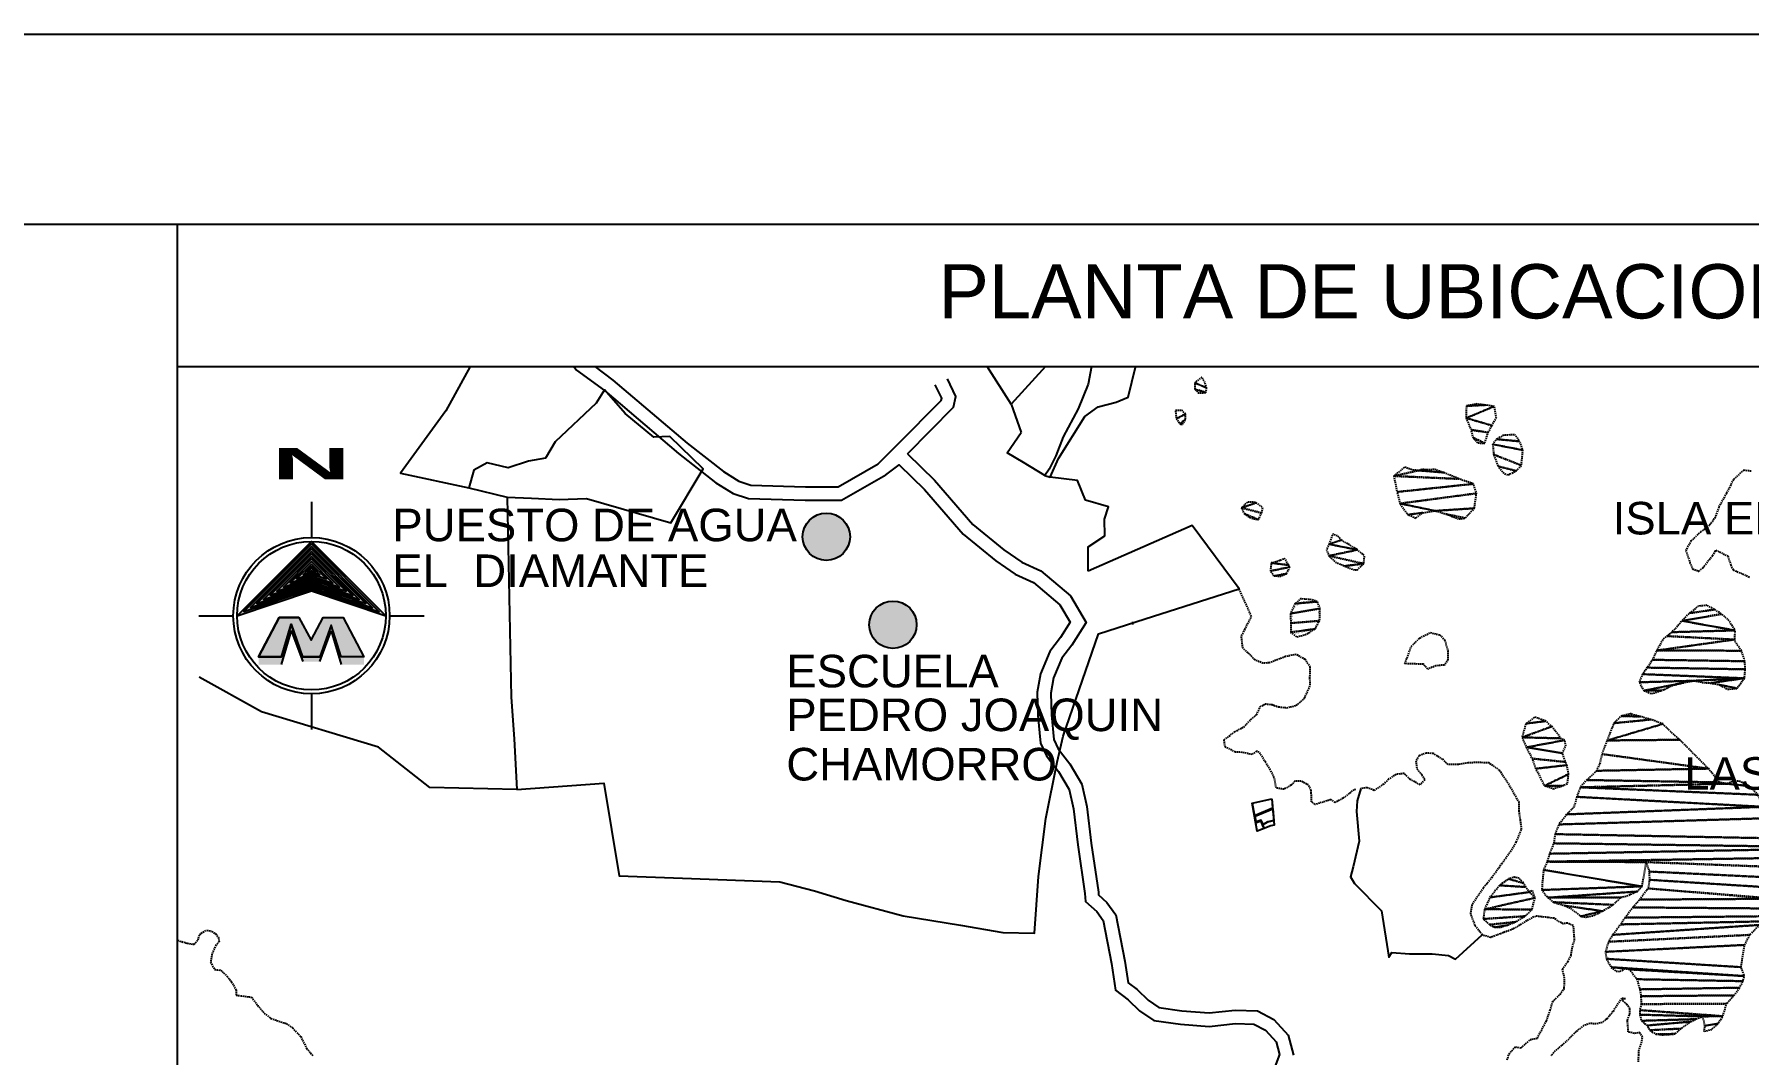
# Model space of a CAD drawing. Header units: metres. Extents: x 615331 to 657292, y 1301217 to 1321009.
# Drawn here: x 619558.2 to 619873.9, y 1315165.7 to 1315353.8 of the extents above; entities that cross this region are included whole.
import ezdxf

# ---------------------------------------------------------------- set-up
doc = ezdxf.new("R2010")
doc.units = ezdxf.units.M
doc.linetypes.add('HIDDEN', pattern=[0.375, 0.25, -0.125])
for name, color, linetype in [('2', 1, 'Continuous'), ('3', 7, 'Continuous'), ('CAJETIN', 5, 'Continuous'), ('CIRCULO PI', 2, 'Continuous'), ('CVL_CUADCON_LIN', 8, 'Continuous'), ('NORTE', 1, 'Continuous'), ('TEXTO 2', 7, 'Continuous'), ('TEXTOS', 2, 'Continuous')]:
    doc.layers.add(name, color=color, linetype=linetype)
doc.styles.add('PI', font='arial.ttf', dxfattribs={"height": 0.4})
doc.styles.get("Standard").update_dxf_attribs({"font": 'arial.ttf'})

msp = doc.modelspace()

# ---------------------------------------------------------------- hatches: boundary and pattern name
at = {"lineweight": 30}
h = msp.add_hatch(color=5, dxfattribs=at)
h.dxf.hatch_style = 1
h.paths.add_polyline_path([(619605.41033, 1315244.9343), (619605.45539, 1315245.08645), (619607.58374, 1315239.10566), (619610.77134, 1315239.10566), (619612.84555, 1315244.9343), (619614.67062, 1315239.10566), (619618.87149, 1315239.10566), (619615.06257, 1315246.30868), (619611.34889, 1315246.30868), (619609.17754, 1315242.13415), (619606.91847, 1315246.30868), (619603.29251, 1315246.30868), (619599.4836, 1315239.10566), (619603.68446, 1315239.10566)])
at = {"lineweight": 30, "true_color": 0x2424ff}
h = msp.add_hatch(color=160, dxfattribs=at)
h.dxf.hatch_style = 1
h.paths.add_polyline_path([(619605.49255, 1315243.90804), (619607.64272, 1315238.21417), (619610.78882, 1315238.21417), (619612.82982, 1315243.89567), (619614.70539, 1315237.64338), (619618.87149, 1315237.64338), (619618.87149, 1315239.10566), (619614.67062, 1315239.10566), (619612.84555, 1315244.9343), (619610.77134, 1315239.10566), (619607.58374, 1315239.10566), (619605.45539, 1315245.08645), (619603.68446, 1315239.10566), (619599.4836, 1315239.10566), (619599.4836, 1315237.64338), (619603.64969, 1315237.64338)])
at = {"layer": 'CIRCULO PI'}
h = msp.add_hatch(color=256, dxfattribs=at)
h.set_gradient(color1=(255, 0, 0), color2=(235, 0, 0), one_color=1, tint=0.46, name='SPHERICAL')
h.paths.add_polyline_path([(619708.40809, 1315261.20611, 1), (619699.67901, 1315261.20611, 1)])
h = msp.add_hatch(color=256, dxfattribs=at)
h.set_gradient(color1=(255, 0, 0), color2=(235, 0, 0), one_color=1, tint=0.46, name='SPHERICAL')
h.paths.add_polyline_path([(619720.67974, 1315244.99081, 1), (619711.95066, 1315244.99081, 1)])
at = {"layer": 'TEXTOS'}
h = msp.add_hatch(color=7, dxfattribs=at)
h.dxf.hatch_style = 1
h.paths.add_polyline_path([(619609.22157, 1315251.25499), (619622.88632, 1315246.60947), (619609.24126, 1315260.3498), (619595.52537, 1315246.65825)])

# ---------------------------------------------------------------- linework, layer by layer
msp.add_line((619584.56393, 1315014.74193), (619584.56393, 1315318.81251))
at = {"color": 5}
for p, q in [((619603.29251, 1315246.30868, 0.00973), (619606.91847, 1315246.30868, 0.00973)), ((619605.45539, 1315245.08645, 0.00973), (619603.68446, 1315239.10566, 0.00973)), ((619607.58374, 1315239.10566, 0.00973), (619605.45539, 1315245.08645, 0.00973)), ((619612.84555, 1315244.9343, 0.00973), (619610.77134, 1315239.10566, 0.00973)), ((619611.34889, 1315246.30868, 0.00973), (619615.06257, 1315246.30868, 0.00973)), ((619614.67062, 1315239.10566, 0.00973), (619612.84555, 1315244.9343, 0.00973)), ((619605.49255, 1315243.90804, 0.00973), (619603.64969, 1315237.64338, 0.00973)), ((619605.49255, 1315243.90804, 0.00973), (619607.64272, 1315238.21417, 0.00973)), ((619610.78882, 1315238.21417, 0.00973), (619612.82982, 1315243.89567, 0.00973)), ((619612.82982, 1315243.89567, 0.00973), (619614.70539, 1315237.64338, 0.00973)), ((619610.77134, 1315239.10566, 0.00973), (619607.58374, 1315239.10566, 0.00973))]:
    msp.add_line(p, q, dxfattribs=at)
msp.add_lwpolyline([(619050.23868, 1313882.06251), (619050.23868, 1315353.81251), (620089.73868, 1315353.81251), (620089.73868, 1313882.06251)], close=True)
at = {"color": 5, "elevation": 0.00973}
for points in [[(619606.91847, 1315246.30868), (619603.29251, 1315246.30868), (619599.4836, 1315239.10566), (619603.68446, 1315239.10566), (619605.45539, 1315245.08645), (619607.58374, 1315239.10566), (619610.77134, 1315239.10566)], [(619605.41033, 1315244.9343), (619603.68446, 1315239.10566), (619599.4836, 1315239.10566), (619603.29251, 1315246.30868), (619606.91847, 1315246.30868), (619609.17754, 1315242.13415), (619611.34889, 1315246.30868), (619615.06257, 1315246.30868), (619618.87149, 1315239.10566), (619614.67062, 1315239.10566), (619612.84555, 1315244.9343), (619610.77134, 1315239.10566), (619607.58374, 1315239.10566), (619605.45539, 1315245.08645)], [(619612.84555, 1315244.9343), (619610.77134, 1315239.10566), (619607.58374, 1315239.10566)], [(619609.17754, 1315242.13415), (619611.34889, 1315246.30868)], [(619611.43661, 1315246.30868), (619615.06257, 1315246.30868), (619618.87149, 1315239.10566), (619614.67062, 1315239.10566)]]:
    msp.add_lwpolyline(points, dxfattribs=at)
at = {"color": 4}
msp.add_lwpolyline([(619786.08341, 1315212.90905), (619786.54915, 1315208.05096), (619785.89595, 1315207.90652), (619783.41453, 1315206.93953), (619782.45999, 1315212.12135)], close=True, dxfattribs=at)
at = {"layer": '2', "color": 1, "linetype": 'Continuous'}
for p, q in [((619738.06622, 1315285.629), (619733.69342, 1315292.56251)), ((619738.06622, 1315285.629), (619739.93668, 1315280.39988)), ((619638.22064, 1315270.22605), (619645.23485, 1315268.52505)), ((619744.29766, 1315272.47573), (619745.27246, 1315272.16213))]:
    msp.add_line(p, q, dxfattribs=at)
for points in [[(619638.42322, 1315292.56251), (619633.95204, 1315284.39095), (619625.60305, 1315272.93076), (619638.22064, 1315270.22605)], [(619657.5484, 1315292.56251), (619658.0413, 1315291.936), (619663.18202, 1315288.13527), (619676.84424, 1315276.52162), (619683.67535, 1315271.1723), (619686.88501, 1315269.19867), (619689.72789, 1315268.2516), (619700.15148, 1315267.93574), (619706.86405, 1315267.93574), (619714.99783, 1315272.59238), (619717.44541, 1315274.48678), (619722.13021, 1315269.91758), (619729.2559, 1315261.68281), (619735.26833, 1315256.78635), (619738.8314, 1315254.33839), (619742.17164, 1315252.78026), (619747.07081, 1315248.66287), (619748.96353, 1315245.43584), (619747.18222, 1315242.65373), (619745.21908, 1315240.06135), (619743.49882, 1315235.93442), (619742.90074, 1315232.57092), (619743.0282, 1315228.23465), (619743.49615, 1315223.17576), (619744.6103, 1315220.83723), (619746.82926, 1315217.94701), (619748.77947, 1315214.65347), (619749.58657, 1315211.09123), (619750.35133, 1315204.42439), (619751.67316, 1315195.44154), (619751.77923, 1315194.01458), (619753.84888, 1315192.12495), (619755.01251, 1315190.50455), (619756.57723, 1315182.56152), (619757.309, 1315177.65129), (619759.63625, 1315175.85705), (619761.72507, 1315173.81319), (619764.383, 1315172.07991), (619769.25676, 1315171.34933), (619774.57752, 1315170.94337), (619779.42098, 1315171.47626), (619782.79153, 1315171.37424), (619784.9365, 1315170.25122), (619786.87736, 1315168.10747), (619787.49014, 1315165.81055), (619786.16207, 1315162.23744)], [(619661.39702, 1315292.56251), (619664.73574, 1315290.09406), (619678.42435, 1315278.45799), (619685.10462, 1315273.22679), (619687.94828, 1315271.47821), (619690.16992, 1315270.7381), (619700.18934, 1315270.43448), (619706.19939, 1315270.43448), (619713.60569, 1315274.67464), (619717.19666, 1315278.24616)], [(619744.43262, 1315292.56251), (619738.06622, 1315285.629)], [(619752.89, 1315292.56251), (619752.27329, 1315289.34483), (619750.44501, 1315284.78915), (619747.65173, 1315279.63979), (619746.33008, 1315276.12631), (619745.06195, 1315273.65033), (619744.29766, 1315272.47573)], [(619752.26144, 1315254.86947), (619752.27737, 1315259.34105), (619755.3636, 1315261.38291), (619755.26561, 1315264.42759), (619756.01779, 1315266.70377), (619751.79469, 1315267.9547), (619750.33045, 1315271.56808), (619745.27246, 1315272.16213), (619746.78907, 1315275.61279), (619751.6261, 1315283.37614), (619754.13242, 1315285.15256), (619757.42571, 1315286.03014), (619759.61741, 1315286.96084), (619760.98187, 1315292.48368), (619760.95994, 1315292.56251)], [(619717.19666, 1315278.24616), (619725.20791, 1315286.33704), (619725.29695, 1315286.7465), (619724.09532, 1315289.18062)], [(619718.97225, 1315276.48804), (619727.49509, 1315285.09559), (619727.92426, 1315287.06922), (619726.33592, 1315290.28671)], [(619645.23485, 1315268.52505), (619649.72606, 1315268.29034), (619654.84458, 1315268.08582), (619659.8939, 1315268.26931), (619675.42123, 1315263.76931), (619681.33513, 1315273.7473), (619675.24704, 1315279.70898), (619672.26976, 1315279.54766), (619666.97655, 1315283.89768), (619663.17267, 1315288.26363), (619661.64472, 1315285.8497), (619654.08092, 1315278.70539), (619652.30029, 1315275.70543), (619649.19776, 1315275.15381), (619645.45542, 1315273.88262), (619641.55954, 1315274.81308), (619639.11312, 1315273.49079), (619638.22064, 1315270.22605)], [(619744.29766, 1315272.47573), (619740.38547, 1315274.89641), (619737.32218, 1315276.67819), (619739.93668, 1315280.39988)], [(619718.98201, 1315276.4979), (619723.95056, 1315271.63258), (619731.00281, 1315263.48268), (619736.76725, 1315258.78819), (619740.07555, 1315256.51526), (619743.52683, 1315254.90533), (619749.00823, 1315250.29861), (619751.89393, 1315245.37861), (619749.23358, 1315241.22358), (619747.4031, 1315238.80639), (619745.91089, 1315235.22655), (619745.40597, 1315232.38697), (619745.52356, 1315228.38658), (619745.9433, 1315223.84889), (619746.75277, 1315222.14987), (619748.90276, 1315219.34946), (619751.12967, 1315215.58865), (619752.05356, 1315211.51092), (619752.82925, 1315204.74874), (619754.15837, 1315195.7164), (619754.19748, 1315195.19024), (619755.72635, 1315193.79436), (619757.35911, 1315191.52066), (619759.0401, 1315182.98739), (619759.63204, 1315179.01544), (619761.27855, 1315177.74604), (619763.29644, 1315175.77158), (619765.29186, 1315174.47033), (619769.53739, 1315173.83393), (619774.53558, 1315173.45258), (619779.32166, 1315173.97916), (619783.44147, 1315173.85446), (619786.49, 1315172.25837), (619789.13572, 1315169.33606), (619790.10955, 1315165.68584)], [(619645.23485, 1315268.52505), (619645.9799, 1315231.65475), (619646.55306, 1315223.98774), (619647.01637, 1315214.6033), (619631.02306, 1315215.00328), (619621.55184, 1315222.43915), (619600.01874, 1315228.95997), (619588.55308, 1315235.33681)], [(619647.01637, 1315214.6033), (619663.0576, 1315215.81256), (619665.89955, 1315198.73486), (619677.56171, 1315198.27613), (619695.5078, 1315197.62537), (619701.87292, 1315195.94375), (619707.72056, 1315194.19166), (619718.17868, 1315191.32244), (619728.75339, 1315189.62081), (619736.53954, 1315188.2784), (619742.3696, 1315188.14613), (619743.09732, 1315198.5873), (619744.46994, 1315209.29441), (619746.5583, 1315219.68525), (619747.67212, 1315224.42773), (619754.20136, 1315243.2904), (619762.78391, 1315246.1038), (619780.08002, 1315251.60243), (619771.40355, 1315263.30396), (619752.26144, 1315254.86947)], [(619802.50751, 1315214.78896), (619801.8133, 1315212.56374), (619801.70575, 1315210.55374), (619802.15378, 1315205.11501), (619801.10456, 1315200.37328), (619800.60633, 1315198.55341), (619801.33215, 1315197.32988), (619806.30948, 1315192.2636), (619807.63316, 1315183.72373), (619808.20683, 1315184.57225), (619811.44736, 1315184.34773), (619815.65709, 1315184.32785), (619818.63934, 1315184.03567), (619819.94225, 1315183.33674), (619824.8495, 1315187.82005)]]:
    msp.add_lwpolyline(points, dxfattribs=at)
at = {"layer": '3', "color": 30, "linetype": 'HIDDEN'}
for points in [[(619874.36351, 1315273.28207), (619873.00211, 1315273.46072), (619871.11202, 1315271.7554), (619869.84631, 1315269.21544), (619868.4189, 1315266.67357), (619867.76088, 1315264.7882), (619866.70912, 1315263.35149), (619865.1051, 1315262.10285), (619863.34371, 1315260.46379), (619862.32813, 1315258.70368), (619863.09803, 1315256.47846), (619863.59715, 1315255.28615), (619864.76729, 1315254.84615), (619865.50432, 1315255.50213), (619867.25857, 1315257.7564), (619867.8948, 1315258.73502), (619870.1083, 1315257.62707), (619870.61226, 1315256.01387), (619871.07596, 1315255.08023), (619872.79976, 1315254.35518), (619874.16626, 1315253.72329)], [(619801.51411, 1315214.6335), (619801.20778, 1315214.58559), (619799.21906, 1315213.00871), (619797.77126, 1315212.24747), (619796.95638, 1315212.75615), (619795.56962, 1315212.31947), (619793.98905, 1315211.848), (619793.43297, 1315212.35973), (619793.34428, 1315214.46326), (619792.84732, 1315215.46138), (619791.5123, 1315216.15839), (619790.34738, 1315216.14514), (619789.64349, 1315215.42468), (619788.32515, 1315214.66497), (619786.89838, 1315214.90759), (619786.55255, 1315216.84635), (619785.79233, 1315218.22993), (619784.96739, 1315219.61274), (619783.78043, 1315221.50958), (619783.29316, 1315221.66581), (619782.4584, 1315221.07354), (619780.60908, 1315221.47327), (619779.37854, 1315221.52398), (619777.49011, 1315222.50604), (619777.31388, 1315223.76678), (619779.27087, 1315225.27855), (619780.91172, 1315226.13917), (619782.25541, 1315227.51447), (619783.28054, 1315228.43282), (619783.94429, 1315229.83258), (619784.87615, 1315230.42612), (619786.14008, 1315230.27869), (619787.30983, 1315229.87106), (619788.83307, 1315229.69419), (619790.6086, 1315230.1031), (619792.11438, 1315231.44781), (619793.18691, 1315233.8885), (619793.10778, 1315235.15026), (619793.18194, 1315237.1586), (619792.22715, 1315238.57237), (619790.53329, 1315239.52436), (619788.59593, 1315239.11367), (619785.63127, 1315237.97883), (619784.46699, 1315237.90085), (619782.97128, 1315238.49885), (619781.98795, 1315239.58846), (619780.74517, 1315240.7075), (619780.49274, 1315242.97107), (619781.12706, 1315244.11165), (619782.32944, 1315246.52138), (619780.08002, 1315251.60243)], [(619810.60674, 1315237.80286), (619811.78083, 1315240.99765), (619813.31681, 1315242.53694), (619815.27979, 1315243.53072), (619817.0645, 1315243.13022), (619817.98208, 1315242.13708), (619818.48961, 1315240.2001), (619818.50822, 1315238.58142), (619817.90473, 1315237.57082), (619816.32046, 1315237.42313), (619814.83852, 1315236.82347), (619813.98681, 1315237.72029), (619810.55705, 1315237.82452)], [(619824.8495, 1315187.82005), (619823.53499, 1315189.55353), (619822.73362, 1315191.71364), (619823.0365, 1315193.53033), (619825.10562, 1315196.5652), (619826.60579, 1315198.39553), (619828.48594, 1315200.97486), (619830.01453, 1315203.16172), (619831.1272, 1315204.92285), (619832.10302, 1315207.33003), (619831.8892, 1315209.04364), (619831.64378, 1315210.692), (619831.65882, 1315212.21396), (619830.00701, 1315215.14154), (619828.03015, 1315218.19489), (619826.0729, 1315219.53234), (619823.87126, 1315219.60433), (619822.2215, 1315219.52074), (619820.47693, 1315219.24181), (619818.53523, 1315219.21951), (619817.55291, 1315220.21202), (619815.79318, 1315221.26034), (619814.53002, 1315221.34304), (619813.20875, 1315220.84226), (619812.63687, 1315219.89677), (619812.81578, 1315218.40947), (619813.73413, 1315217.35146), (619814.26294, 1315216.38622), (619813.39925, 1315215.50202), (619811.57555, 1315216.48498), (619810.46263, 1315217.57306), (619808.97545, 1315217.42652), (619807.5943, 1315216.50422), (619806.69812, 1315215.61976), (619804.96349, 1315214.4667), (619803.66312, 1315214.96977), (619802.50751, 1315214.78896)], [(619829.41742, 1315164.78665), (619829.79281, 1315165.92417), (619830.94345, 1315167.20008), (619832.01357, 1315167.01799), (619833.67939, 1315168.52644), (619835.0032, 1315168.80066), (619835.85809, 1315170.46176), (619836.71451, 1315171.99328), (619837.33953, 1315173.94313), (619837.83916, 1315175.53543), (619839.18324, 1315176.87823), (619839.94766, 1315177.95548), (619840.02335, 1315179.83422), (619839.61572, 1315181.5133), (619840.63537, 1315182.91726), (619841.20457, 1315184.08931), (619841.44681, 1315185.54909), (619841.85164, 1315186.94605), (619841.66012, 1315189.53404), (619840.55433, 1315190.00717), (619839.74671, 1315189.8684), (619838.05209, 1315190.88512), (619836.98236, 1315191.03472), (619835.7508, 1315191.18253), (619834.68133, 1315191.29989), (619833.68372, 1315190.80281), (619830.50129, 1315188.88838), (619828.21287, 1315188.05286), (619826.40841, 1315187.35227), (619824.8495, 1315187.82005)], [(619584.56393, 1315186.86557), (619584.9662, 1315186.69604), (619586.33016, 1315186.2907), (619587.59459, 1315186.1109), (619588.32996, 1315186.89648), (619588.60978, 1315187.90339), (619589.86262, 1315188.72719), (619590.86877, 1315188.4796), (619591.58629, 1315188.00214), (619592.11294, 1315187.23109), (619592.21705, 1315186.61716), (619591.64198, 1315185.96296), (619590.88418, 1315184.303), (619590.64233, 1315182.81086), (619591.33743, 1315181.45889), (619592.50388, 1315181.34268), (619593.64955, 1315180.22261), (619594.50279, 1315179.19621), (619595.36163, 1315177.68432), (619595.37272, 1315176.71309), (619598.19262, 1315176.35681), (619599.31026, 1315174.84772), (619600.52436, 1315173.40463), (619601.76548, 1315172.41505), (619602.80514, 1315172.07088), (619604.59214, 1315171.47606), (619605.73399, 1315170.67966), (619607.24117, 1315169.07793), (619608.33384, 1315166.92114), (619609.48206, 1315165.57439)], [(619851.23289, 1315176.04462), (619850.55219, 1315176.13407), (619849.69245, 1315174.89384), (619848.92905, 1315173.7195), (619847.84391, 1315172.3795), (619846.9132, 1315171.68899), (619845.84831, 1315171.41783), (619844.68212, 1315171.50155), (619843.55352, 1315171.13253), (619842.07782, 1315169.98239), (619840.7986, 1315168.64023), (619839.453, 1315167.42689), (619838.2668, 1315166.44203), (619837.50009, 1315165.55897)], [(619853.63102, 1315164.44834), (619853.7048, 1315166.48892), (619854.1736, 1315167.95137), (619854.35619, 1315168.95713), (619853.89288, 1315169.85841), (619852.89183, 1315169.65274), (619851.75546, 1315169.96353), (619851.60127, 1315172.13115), (619852.00942, 1315173.23669), (619852.03057, 1315174.2083), (619851.50354, 1315175.01171), (619850.65324, 1315175.77906), (619850.89254, 1315176.08934)]]:
    msp.add_lwpolyline(points, dxfattribs=at)
at = {"layer": 'CAJETIN'}
msp.add_lwpolyline([(619085.23868, 1313917.06251), (619085.23868, 1315318.81251), (620054.73868, 1315318.81251), (620054.73868, 1313917.06251)], close=True, dxfattribs=at)
at = {"layer": 'CIRCULO PI'}
for centre in [(619704.04355, 1315261.20611), (619716.3152, 1315244.99081)]:
    msp.add_circle(centre, 4.36454, dxfattribs=at)
at = {"layer": 'CVL_CUADCON_LIN', "color": 2, "ltscale": 0.5}
for p, q in [((619782.88705, 1315209.803), (619786.24636, 1315211.20936)), ((619783.13406, 1315208.46212), (619782.88705, 1315209.803)), ((619783.03097, 1315209.72511), (619786.25909, 1315211.07655)), ((619783.2311, 1315208.6387), (619783.03097, 1315209.72511)), ((619786.24636, 1315211.20936), (619786.46463, 1315208.93252)), ((619784.05572, 1315208.83414), (619783.13406, 1315208.46212)), ((619784.11794, 1315208.99667), (619783.2311, 1315208.6387)), ((619784.40638, 1315208.11909), (619784.05572, 1315208.83414)), ((619784.51592, 1315208.18513), (619784.11794, 1315208.99667)), ((619785.34486, 1315208.68491), (619784.40638, 1315208.11909)), ((619786.46463, 1315208.93252), (619785.34486, 1315208.68491))]:
    msp.add_line(p, q, dxfattribs=at)
at = {"layer": 'CVL_CUADCON_LIN', "color": 4, "ltscale": 0.5, "const_width": 0.02548, "flags": 128}
msp.add_lwpolyline([(619789.69737, 1315244.39061), (619790.3241, 1315243.28115), (619793.88953, 1315244.11931), (619794.81351, 1315246.20468), (619794.49158, 1315249.04078), (619791.73223, 1315249.36091), (619790.03617, 1315247.91677)], close=True, dxfattribs=at)
for points in [[(619790.03617, 1315247.91677), (619789.69737, 1315244.39061)], [(619794.81351, 1315246.20468), (619794.49158, 1315249.04078)]]:
    msp.add_lwpolyline(points, dxfattribs=at)
at = {"layer": 'CVL_CUADCON_LIN', "color": 4, "ltscale": 0.5, "flags": 128}
msp.add_lwpolyline([(619760.43102, 1315245.54976), (619760.43102, 1315245.04006)], dxfattribs=at)
at = {"layer": 'CVL_CUADCON_LIN', "color": 2, "ltscale": 0.5, "flags": 128}
for points in [[(619786.08341, 1315212.90905), (619786.24636, 1315211.20936), (619782.88705, 1315209.803), (619782.45999, 1315212.12135)], [(619786.46463, 1315208.93252), (619786.54915, 1315208.05096), (619785.89595, 1315207.90652), (619784.67468, 1315207.4306), (619784.40638, 1315208.11909), (619785.34486, 1315208.68491)]]:
    msp.add_lwpolyline(points, close=True, dxfattribs=at)
at = {"layer": 'CVL_CUADCON_LIN', "color": 6, "ltscale": 0.5, "flags": 128}
for points in [[(619786.08341, 1315212.90905), (619786.24636, 1315211.20936)], [(619782.45999, 1315212.12135), (619782.88705, 1315209.803), (619786.24636, 1315211.20936)], [(619782.88705, 1315209.803), (619783.13406, 1315208.46212)], [(619786.24636, 1315211.20936), (619786.46463, 1315208.93252)], [(619785.89595, 1315207.90652), (619784.66118, 1315207.42534)], [(619786.46463, 1315208.93252), (619785.34486, 1315208.68491)]]:
    msp.add_lwpolyline(points, dxfattribs=at)
for points in [[(619786.25909, 1315211.07655), (619786.46463, 1315208.93252), (619785.34486, 1315208.68491), (619784.51592, 1315208.18513), (619784.11794, 1315208.99667), (619783.2311, 1315208.6387), (619783.03097, 1315209.72511)], [(619783.13406, 1315208.46212), (619784.05572, 1315208.83414), (619784.40638, 1315208.11909), (619784.67468, 1315207.4306), (619783.41453, 1315206.93953)], [(619786.46463, 1315208.93252), (619786.54915, 1315208.05096), (619785.89595, 1315207.90652), (619784.67468, 1315207.4306), (619784.40638, 1315208.11909), (619785.34486, 1315208.68491)]]:
    msp.add_lwpolyline(points, close=True, dxfattribs=at)
at = {"layer": 'CVL_CUADCON_LIN', "color": 3, "ltscale": 0.5, "flags": 128}
for points in [[(619784.40638, 1315208.11909), (619784.05572, 1315208.83414), (619783.13406, 1315208.46212)], [(619785.34486, 1315208.68491), (619784.40638, 1315208.11909), (619784.67468, 1315207.4306)]]:
    msp.add_lwpolyline(points, dxfattribs=at)
at = {"layer": 'NORTE', "color": 0}
for p, q in [((619609.21975, 1315267.61197, -0.00365), (619609.21975, 1315261.05587, 0.00681)), ((619588.47536, 1315246.65774, 0.00973), (619594.81932, 1315246.6573, 0.00973)), ((619623.61646, 1315246.6563, 0.00973), (619629.96042, 1315246.65586, 0.00973)), ((619609.21789, 1315232.25873, 0.00973), (619609.21789, 1315225.70263, 0.02019))]:
    msp.add_line(p, q, dxfattribs=at)
msp.add_circle((619609.21789, 1315246.6573, 0.00973), 13.69252, dxfattribs=at)
at = {"layer": 'TEXTO 2'}
msp.add_line((619584.56393, 1315292.56251), (620054.73868, 1315292.56251), dxfattribs=at)
at = {"layer": 'TEXTOS', "color": 7, "elevation": 0.02311}
msp.add_lwpolyline([(619609.24126, 1315260.3498), (619595.52537, 1315246.65825), (619609.22157, 1315251.25499), (619622.88632, 1315246.60947), (619609.24126, 1315260.3498)], dxfattribs=at)
for points in [[(619609.24024, 1315259.88688), (619596.74291, 1315247.41172), (619609.22224, 1315251.60005), (619621.67312, 1315247.3672)], [(619609.23923, 1315259.42395), (619597.96046, 1315248.16519), (619609.22292, 1315251.94511), (619620.45991, 1315248.12494)], [(619609.23822, 1315258.96103), (619599.178, 1315248.91865), (619609.22359, 1315252.29017), (619619.24671, 1315248.88267)], [(619609.23721, 1315258.4981), (619600.39554, 1315249.67212), (619609.22426, 1315252.63523), (619618.0335, 1315249.64041)], [(619609.2362, 1315258.03518), (619601.61308, 1315250.42559), (619609.22493, 1315252.98029), (619616.82029, 1315250.39814)], [(619609.23519, 1315257.57226), (619602.83063, 1315251.17906), (619609.22561, 1315253.32535), (619615.60709, 1315251.15588)], [(619609.23418, 1315257.10933), (619604.04817, 1315251.93252), (619609.22628, 1315253.67041), (619614.39388, 1315251.91361)], [(619609.23317, 1315256.64641), (619605.26571, 1315252.68599), (619609.22695, 1315254.01547), (619613.18068, 1315252.67134)], [(619609.23216, 1315256.18349), (619606.48325, 1315253.43946), (619609.22762, 1315254.36053), (619611.96747, 1315253.42908)], [(619609.23115, 1315255.72056), (619607.7008, 1315254.19293), (619609.2283, 1315254.70559), (619610.75426, 1315254.18681)], [(619609.2305, 1315255.42235), (619608.48514, 1315254.67831), (619609.22873, 1315254.92787), (619609.97272, 1315254.67494)]]:
    msp.add_lwpolyline(points, close=True, dxfattribs=at)
at = {"layer": 'TEXTOS', "color": 0}
msp.add_circle((619609.21789, 1315246.6573, 0.00973), 14.39857, dxfattribs=at)

# ---------------------------------------------------------------- texts
at = {"color": 7, "lineweight": 25, "insert": (619601.91584, 1315277.58259, 0.00973), "char_height": 5.7828697, "attachment_point": 1}
msp.add_mtext('{\\fBaskerville Old Face|b1|i0|c0|p18;\\W2.6;\\T2.05;N}', dxfattribs=at)
at = {"layer": 'TEXTO 2', "style": 'PI'}
for s, height, p in [('PLANTA DE UBICACION', 10, (619724.67049, 1315301.43825)), ('PUESTO DE AGUA', 6, (619624.11096, 1315260.3751)), ('ISLA EL PALENQUE', 6, (619848.87298, 1315261.63205)), ('EL  DIAMANTE', 6, (619624.11096, 1315251.9401)), ('ESCUELA', 6, (619696.67578, 1315233.44996)), ('PEDRO JOAQUIN', 6, (619696.67578, 1315225.38577)), ('CHAMORRO', 6, (619696.67578, 1315216.29078)), ('LAS TERMOPILAS', 6, (619862.05409, 1315214.58072))]:
    msp.add_text(s, height=height, dxfattribs=at).set_placement(p)

# ---------------------------------------------------------------- meshes
at = {"layer": '3', "color": 30, "linetype": 'HIDDEN'}
mesh = msp.add_polyface(dxfattribs=at)
corners = [(619774.0801, 1315288.6482), (619771.90076, 1315289.59471), (619773.96058, 1315287.77267), (619771.91401, 1315288.42916), (619773.77696, 1315289.68085), (619772.53712, 1315287.72399), (619773.15181, 1315290.58034)]
mesh.append_faces([[corners[k] for k in face] for face in [(1, 0, 4, 6), (2, 3, 5)]], dxfattribs={"vtx0": -1, "color": 30})
mesh.append_faces([[corners[k] for k in face] for face in [(0, 1, 3, 2)]], dxfattribs={"vtx0": -1, "vtx2": -1, "color": 30})
mesh = msp.add_polyface(dxfattribs=at)
corners = [(619825.38392, 1315285.47902), (619821.92269, 1315285.30993), (619827.06962, 1315285.23921), (619821.9158, 1315283.07567), (619826.65689, 1315281.70534), (619825.92739, 1315280.40179), (619822.78204, 1315280.91633), (619825.30237, 1315278.45194), (619823.15475, 1315279.46356), (619827.44858, 1315283.2361), (619823.97486, 1315278.50151), (619822.92412, 1315285.48323), (619823.66611, 1315285.68596)]
mesh.append_faces([[corners[k] for k in face] for face in [(1, 0, 12, 11), (7, 8, 10)]], dxfattribs={"vtx0": -1, "color": 30})
mesh.append_faces([[corners[k] for k in face] for face in [(2, 3, 4, 9)]], dxfattribs={"vtx0": -1, "vtx1": -1, "color": 30})
mesh.append_faces([[corners[k] for k in face] for face in [(0, 1, 3, 2), (4, 3, 6, 5), (5, 6, 8, 7)]], dxfattribs={"vtx0": -1, "vtx2": -1, "color": 30})
mesh = msp.add_polyface(dxfattribs=at)
corners = [(619770.21914, 1315283.81206), (619768.51318, 1315282.98316), (619770.19747, 1315282.87294), (619769.13947, 1315281.98657), (619769.56443, 1315284.45224), (619769.69007, 1315281.96045), (619768.33402, 1315284.50282)]
mesh.append_faces([[corners[k] for k in face] for face in [(1, 0, 4, 6), (2, 3, 5)]], dxfattribs={"vtx0": -1, "color": 30})
mesh.append_faces([[corners[k] for k in face] for face in [(0, 1, 3, 2)]], dxfattribs={"vtx0": -1, "vtx2": -1, "color": 30})
mesh = msp.add_polyface(dxfattribs=at)
corners = [(619831.73948, 1315278.78465), (619827.46247, 1315279.18896), (619832.34041, 1315277.1726), (619826.79362, 1315278.24233), (619832.04899, 1315274.35231), (619826.94449, 1315276.36613), (619831.12198, 1315273.33801), (619827.77836, 1315274.20641), (619830.88395, 1315280.00525), (619829.51248, 1315272.57486), (619828.63274, 1315273.0829), (619828.81355, 1315279.91681)]
mesh.append_faces([[corners[k] for k in face] for face in [(1, 0, 8, 11), (6, 7, 10, 9)]], dxfattribs={"vtx0": -1, "color": 30})
mesh.append_faces([[corners[k] for k in face] for face in [(0, 1, 3, 2), (2, 3, 5, 4), (4, 5, 7, 6)]], dxfattribs={"vtx0": -1, "vtx2": -1, "color": 30})
mesh = msp.add_polyface(dxfattribs=at)
corners = [(619813.15791, 1315273.42402), (619808.57368, 1315272.40029), (619820.58766, 1315271.85772), (619823.21961, 1315270.9488), (619809.15754, 1315269.46048), (619823.78984, 1315269.2069), (619809.69974, 1315267.32968), (619816.18832, 1315265.97924), (619813.92666, 1315265.62959), (619811.14728, 1315265.27407), (619821.70568, 1315264.65007), (619818.10428, 1315265.41832), (619823.40056, 1315266.45033), (619814.74256, 1315273.53921), (619817.82318, 1315273.02403), (619813.90003, 1315273.62675), (619816.13366, 1315273.58751), (619820.57492, 1315264.47525), (619812.61101, 1315264.64319), (619810.56164, 1315274.0419), (619811.95948, 1315273.50748)]
mesh.append_faces([[corners[k] for k in face] for face in [(1, 0, 20, 19), (8, 9, 18), (10, 11, 17), (0, 13, 15)]], dxfattribs={"vtx0": -1, "color": 30})
mesh.append_faces([[corners[k] for k in face] for face in [(13, 0, 14, 16)]], dxfattribs={"vtx0": -1, "vtx1": -1, "color": 30})
mesh.append_faces([[corners[k] for k in face] for face in [(5, 6, 7, 12)]], dxfattribs={"vtx0": -1, "vtx1": -1, "vtx2": -1, "color": 30})
mesh.append_faces([[corners[k] for k in face] for face in [(0, 1, 2, 14)]], dxfattribs={"vtx0": -1, "vtx1": -1, "vtx3": -1, "color": 30})
mesh.append_faces([[corners[k] for k in face] for face in [(2, 1, 4, 3), (3, 4, 6, 5), (7, 6, 9, 8), (11, 10, 12, 7)]], dxfattribs={"vtx0": -1, "vtx2": -1, "color": 30})
mesh = msp.add_polyface(dxfattribs=at)
corners = [(619783.22269, 1315267.4803), (619780.51466, 1315266.54271), (619784.21533, 1315265.58129), (619783.6465, 1315264.37675), (619780.97989, 1315265.47961), (619782.64151, 1315264.52723), (619781.69818, 1315264.93729), (619781.60312, 1315267.59129), (619782.41214, 1315267.60046), (619784.43004, 1315266.61993)]
mesh.append_faces([[corners[k] for k in face] for face in [(1, 0, 8, 7), (3, 4, 6, 5)]], dxfattribs={"vtx0": -1, "color": 30})
mesh.append_faces([[corners[k] for k in face] for face in [(0, 1, 2, 9)]], dxfattribs={"vtx0": -1, "vtx1": -1, "color": 30})
mesh.append_faces([[corners[k] for k in face] for face in [(2, 1, 4, 3)]], dxfattribs={"vtx0": -1, "vtx2": -1, "color": 30})
mesh = msp.add_polyface(dxfattribs=at)
corners = [(619798.83692, 1315260.60039), (619796.64483, 1315259.83062), (619801.86771, 1315258.78943), (619796.60457, 1315257.6932), (619803.02957, 1315256.24489), (619799.50653, 1315255.81598), (619798.27829, 1315261.33869), (619800.10759, 1315259.87012), (619803.1747, 1315257.70352), (619801.81317, 1315255.06532), (619801.00263, 1315255.18561), (619797.78286, 1315256.54103), (619796.17056, 1315258.85378), (619797.30336, 1315261.68363)]
mesh.append_faces([[corners[k] for k in face] for face in [(1, 0, 6, 13), (4, 5, 10, 9)]], dxfattribs={"vtx0": -1, "color": 30})
mesh.append_faces([[corners[k] for k in face] for face in [(0, 1, 2, 7), (2, 3, 4, 8)]], dxfattribs={"vtx0": -1, "vtx1": -1, "color": 30})
mesh.append_faces([[corners[k] for k in face] for face in [(2, 1, 12, 3), (4, 3, 11, 5)]], dxfattribs={"vtx0": -1, "vtx3": -1, "color": 30})
mesh = msp.add_polyface(dxfattribs=at)
corners = [(619789.21228, 1315255.98979), (619786.0036, 1315256.37397), (619789.41043, 1315255.6358), (619785.82648, 1315254.88247), (619788.80962, 1315254.39864), (619786.51636, 1315253.98387), (619787.68179, 1315253.96476), (619787.16572, 1315256.64628), (619788.45423, 1315257.17904)]
mesh.append_faces([[corners[k] for k in face] for face in [(1, 0, 8, 7), (4, 5, 6)]], dxfattribs={"vtx0": -1, "color": 30})
mesh.append_faces([[corners[k] for k in face] for face in [(0, 1, 3, 2), (2, 3, 5, 4)]], dxfattribs={"vtx0": -1, "vtx2": -1, "color": 30})
mesh = msp.add_polyface(dxfattribs=at)
corners = [(619794.46778, 1315249.25043), (619790.36152, 1315248.87962), (619794.96767, 1315247.99338), (619789.50893, 1315247.02432), (619794.89644, 1315245.72612), (619789.59366, 1315245.27695), (619794.07213, 1315244.22722), (619789.58054, 1315243.59303), (619793.42813, 1315249.5946), (619792.30399, 1315243.17087), (619790.65804, 1315242.7635), (619791.41953, 1315249.76599)]
mesh.append_faces([[corners[k] for k in face] for face in [(1, 0, 8, 11), (6, 7, 10, 9)]], dxfattribs={"vtx0": -1, "color": 30})
mesh.append_faces([[corners[k] for k in face] for face in [(0, 1, 3, 2), (2, 3, 5, 4), (4, 5, 7, 6)]], dxfattribs={"vtx0": -1, "vtx2": -1, "color": 30})
mesh = msp.add_polyface(dxfattribs=at)
corners = [(619867.66378, 1315247.78849), (619863.01075, 1315247.12014), (619868.93561, 1315246.96124), (619861.60283, 1315245.71172), (619871.42982, 1315243.94612), (619859.74944, 1315243.61839), (619871.35196, 1315242.26157), (619858.85148, 1315242.89576), (619857.00446, 1315240.25196), (619872.57307, 1315240.20341), (619873.21019, 1315238.26796), (619856.21506, 1315238.52688), (619873.29187, 1315236.77951), (619855.22816, 1315237.09094), (619873.1489, 1315235.12656), (619854.36805, 1315235.88321), (619863.83289, 1315234.66388), (619853.77017, 1315234.38686), (619861.8629, 1315234.28517), (619854.59703, 1315232.84222), (619857.89834, 1315232.84757), (619866.84763, 1315234.24504), (619871.77845, 1315233.26527), (619868.40437, 1315233.97145), (619870.14474, 1315245.93892), (619871.4539, 1315241.84183), (619870.03248, 1315233.1158), (619865.45462, 1315234.35857), (619859.79722, 1315233.77586), (619856.02762, 1315232.27582), (619858.14618, 1315242.3049), (619860.64562, 1315244.50284), (619864.64675, 1315248.40153), (619866.263, 1315248.58196)]
mesh.append_faces([[corners[k] for k in face] for face in [(1, 0, 33, 32), (20, 19, 29), (22, 23, 26)]], dxfattribs={"vtx0": -1, "color": 30})
mesh.append_faces([[corners[k] for k in face] for face in [(2, 3, 4, 24), (6, 8, 9, 25), (18, 19, 20, 28), (21, 14, 16, 27)]], dxfattribs={"vtx0": -1, "vtx1": -1, "color": 30})
mesh.append_faces([[corners[k] for k in face] for face in [(0, 1, 3, 2), (4, 5, 7, 6), (9, 8, 11, 10), (10, 11, 13, 12), (12, 13, 15, 14), (16, 17, 19, 18), (14, 21, 23, 22)]], dxfattribs={"vtx0": -1, "vtx2": -1, "color": 30})
mesh.append_faces([[corners[k] for k in face] for face in [(14, 15, 17, 16)]], dxfattribs={"vtx0": -1, "vtx2": -1, "vtx3": -1, "color": 30})
mesh.append_faces([[corners[k] for k in face] for face in [(4, 3, 31, 5), (6, 7, 30, 8)]], dxfattribs={"vtx0": -1, "vtx3": -1, "color": 30})
mesh = msp.add_polyface(dxfattribs=at)
corners = [(619854.29732, 1315196.76946), (619836.13779, 1315199.79962), (619835.82394, 1315196.10494), (619853.36955, 1315195.81989), (619836.9082, 1315194.6927), (619850.37176, 1315194.7494), (619848.96333, 1315193.37347), (619837.92097, 1315193.8624), (619846.93753, 1315192.21709), (619839.99952, 1315193.23865), (619843.0321, 1315191.26587), (619853.93952, 1315228.07514), (619850.44286, 1315228.16459), (619855.98494, 1315227.51561), (619849.09853, 1315226.85415), (619858.09802, 1315226.69806), (619847.84034, 1315223.66663), (619861.2384, 1315223.78743), (619866.51008, 1315218.47293), (619846.89791, 1315221.16273), (619845.92986, 1315218.07575), (619868.54569, 1315215.93833), (619844.07214, 1315216.3708), (619869.84312, 1315215.69418), (619842.92226, 1315215.03017), (619875.62756, 1315213.65577), (619876.72112, 1315211.43412), (619842.26271, 1315213.27426), (619840.42232, 1315210.04774), (619877.48949, 1315209.33837), (619838.95477, 1315208.18543), (619877.62877, 1315205.64879), (619838.26323, 1315206.39664), (619877.64572, 1315204.15958), (619838.02355, 1315204.71031), (619878.00875, 1315203.54858), (619837.23632, 1315202.79091), (619878.99731, 1315202.00572), (619836.79989, 1315201.32897), (619879.21074, 1315200.32448), (619855.05525, 1315201.24627), (619879.39513, 1315198.35157), (619855.59298, 1315199.50399), (619879.48139, 1315196.4746), (619855.6428, 1315197.9828), (619878.82427, 1315194.492), (619855.40197, 1315196.39356), (619853.83962, 1315194.33578), (619877.74434, 1315192.69888), (619852.56142, 1315192.89652), (619877.40463, 1315191.27033), (619851.15898, 1315191.00261), (619876.76814, 1315190.32407), (619850.33162, 1315189.76277), (619875.90178, 1315189.66656), (619848.8972, 1315187.83598), (619874.14269, 1315187.8333), (619848.10258, 1315186.56415), (619873.1605, 1315185.97647), (619847.54115, 1315184.71216), (619872.52758, 1315181.88958), (619847.75012, 1315183.41944), (619873.1289, 1315180.24517), (619848.57698, 1315181.8748), (619852.01247, 1315181.4608), (619872.8808, 1315179.30337), (619853.32762, 1315179.66258), (619872.24724, 1315178.09819), (619853.89925, 1315177.79123), (619871.25996, 1315176.69461), (619854.07548, 1315176.53049), (619869.85345, 1315175.15672), (619854.12454, 1315175.07402), (619869.16765, 1315172.85008), (619853.87823, 1315173.9704), (619865.41372, 1315172.80714), (619853.85542, 1315173.12825), (619864.25428, 1315172.30814), (619854.15971, 1315171.9985), (619863.25629, 1315171.84343), (619855.23759, 1315171.1366), (619861.45846, 1315170.56013), (619855.63592, 1315170.26693), (619860.4016, 1315169.57667), (619856.90647, 1315169.53679), (619868.30944, 1315171.48039), (619865.82211, 1315171.06333), (619851.13643, 1315181.64505), (619874.02342, 1315215.25635), (619851.34031, 1315194.95481), (619845.36104, 1315191.3896), (619843.90776, 1315191.11398), (619840.94284, 1315192.82847), (619835.93633, 1315197.59556), (619841.76563, 1315211.4554), (619846.49728, 1315219.40975), (619852.15366, 1315228.57273), (619859.63603, 1315225.22618), (619870.87501, 1315216.02982), (619872.20035, 1315216.17444), (619867.0919, 1315170.39792), (619865.63977, 1315170.02521), (619858.13777, 1315169.42134), (619850.23668, 1315181.08426), (619849.42652, 1315181.17218), (619854.41328, 1315195.11944)]
mesh.append_faces([[corners[k] for k in face] for face in [(8, 10, 91, 90), (12, 11, 96), (83, 84, 102), (85, 86, 101, 100), (87, 63, 104, 103), (23, 88, 99, 98)]], dxfattribs={"vtx0": -1, "color": 30})
mesh.append_faces([[corners[k] for k in face] for face in [(3, 4, 5, 89), (15, 16, 17, 97)]], dxfattribs={"vtx0": -1, "vtx1": -1, "color": 30})
mesh.append_faces([[corners[k] for k in face] for face in [(37, 38, 40, 39)]], dxfattribs={"vtx0": -1, "vtx1": -1, "vtx2": -1, "color": 30})
mesh.append_faces([[corners[k] for k in face] for face in [(23, 24, 25, 88), (62, 63, 87, 64)]], dxfattribs={"vtx0": -1, "vtx1": -1, "vtx3": -1, "color": 30})
mesh.append_faces([[corners[k] for k in face] for face in [(1, 0, 40, 38), (0, 2, 4, 3), (5, 4, 7, 6), (6, 7, 9, 8), (11, 12, 14, 13), (13, 14, 16, 15), (17, 16, 19, 18), (18, 20, 22, 21), (21, 22, 24, 23), (25, 24, 27, 26), (26, 28, 30, 29), (29, 30, 32, 31), (31, 32, 34, 33), (33, 34, 36, 35), (35, 36, 38, 37), (39, 40, 42, 41), (41, 42, 44, 43), (43, 44, 46, 45), (45, 47, 49, 48), (48, 49, 51, 50), (50, 51, 53, 52), (52, 53, 55, 54), (54, 55, 57, 56), (56, 57, 59, 58), (58, 59, 61, 60), (60, 61, 63, 62), (62, 64, 66, 65), (65, 66, 68, 67), (67, 68, 70, 69), (69, 70, 72, 71), (71, 72, 74, 73), (75, 76, 78, 77), (77, 78, 80, 79), (79, 80, 82, 81), (81, 82, 84, 83), (86, 85, 73, 75)]], dxfattribs={"vtx0": -1, "vtx2": -1, "color": 30})
mesh.append_faces([[corners[k] for k in face] for face in [(73, 74, 76, 75)]], dxfattribs={"vtx0": -1, "vtx2": -1, "vtx3": -1, "color": 30})
mesh.append_faces([[corners[k] for k in face] for face in [(0, 1, 93, 2), (8, 9, 92, 10), (18, 19, 95, 20), (26, 27, 94, 28), (45, 46, 105, 47)]], dxfattribs={"vtx0": -1, "vtx3": -1, "color": 30})
mesh = msp.add_polyface(dxfattribs=at)
corners = [(619836.56861, 1315227.22891), (619832.88426, 1315226.76585), (619837.64803, 1315226.23755), (619832.20114, 1315224.23252), (619839.29129, 1315224.05464), (619840.00729, 1315223.70664), (619832.96657, 1315222.39569), (619839.61393, 1315221.30609), (619840.18263, 1315219.69366), (619834.02573, 1315220.33562), (619840.44818, 1315219.114), (619834.69445, 1315218.46528), (619840.75833, 1315217.46615), (619836.31644, 1315215.31089), (619839.58577, 1315215.28349), (619840.27692, 1315222.77071), (619838.66526, 1315225.01873), (619834.55365, 1315227.95051), (619837.97321, 1315214.7794), (619840.5514, 1315215.74783)]
mesh.append_faces([[corners[k] for k in face] for face in [(1, 0, 17), (14, 13, 18)]], dxfattribs={"vtx0": -1, "color": 30})
mesh.append_faces([[corners[k] for k in face] for face in [(2, 3, 4, 16), (5, 6, 7, 15), (12, 13, 14, 19)]], dxfattribs={"vtx0": -1, "vtx1": -1, "color": 30})
mesh.append_faces([[corners[k] for k in face] for face in [(0, 1, 3, 2), (4, 3, 6, 5), (7, 6, 9, 8), (8, 9, 11, 10), (10, 11, 13, 12)]], dxfattribs={"vtx0": -1, "vtx2": -1, "color": 30})
mesh = msp.add_polyface(dxfattribs=at)
corners = [(619834.57811, 1315194.66606), (619833.56267, 1315195.72292), (619825.28083, 1315192.55222), (619834.05236, 1315192.52304), (619832.73963, 1315191.27759), (619825.04229, 1315190.76866), (619831.00398, 1315190.22175), (619826.21957, 1315189.71371), (619829.45717, 1315189.6212), (619827.16366, 1315189.2388), (619832.47586, 1315197.36173), (619829.68348, 1315198.13928), (619832.87241, 1315196.65389), (619828.01409, 1315196.95461), (619826.25933, 1315194.73283), (619828.26359, 1315189.28378), (619834.20463, 1315193.36659), (619834.10983, 1315195.98822), (619831.62377, 1315198.29091), (619830.84483, 1315198.47631)]
mesh.append_faces([[corners[k] for k in face] for face in [(1, 0, 17), (8, 9, 15), (11, 10, 18, 19)]], dxfattribs={"vtx0": -1, "color": 30})
mesh.append_faces([[corners[k] for k in face] for face in [(0, 2, 3, 16)]], dxfattribs={"vtx0": -1, "vtx1": -1, "color": 30})
mesh.append_faces([[corners[k] for k in face] for face in [(0, 1, 14, 2)]], dxfattribs={"vtx0": -1, "vtx1": -1, "vtx3": -1, "color": 30})
mesh.append_faces([[corners[k] for k in face] for face in [(3, 2, 5, 4), (4, 5, 7, 6), (6, 7, 9, 8), (10, 11, 13, 12), (12, 13, 14, 1)]], dxfattribs={"vtx0": -1, "vtx2": -1, "color": 30})

doc.saveas('drawing.dxf')
